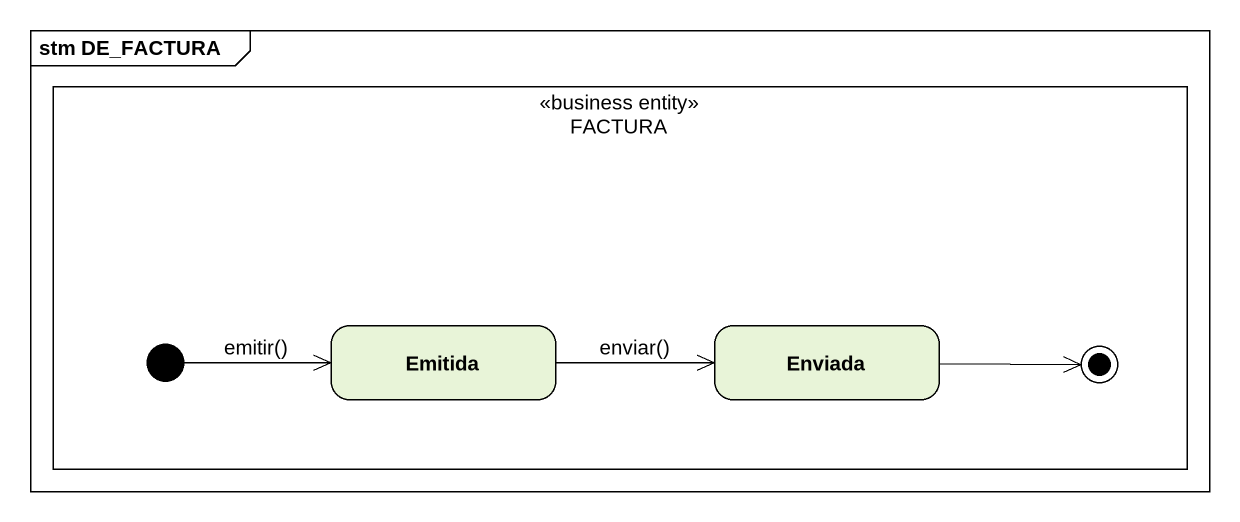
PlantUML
@startuml
mainframe stm DE_FACTURA
hide empty description
state FACTURA <<business entity>> {
  state Emitida
  state Enviada
  [*] -right-> Emitida : emitir()
  Enviada -right-> [*]
}
Emitida -right-> Enviada : enviar()
@enduml
